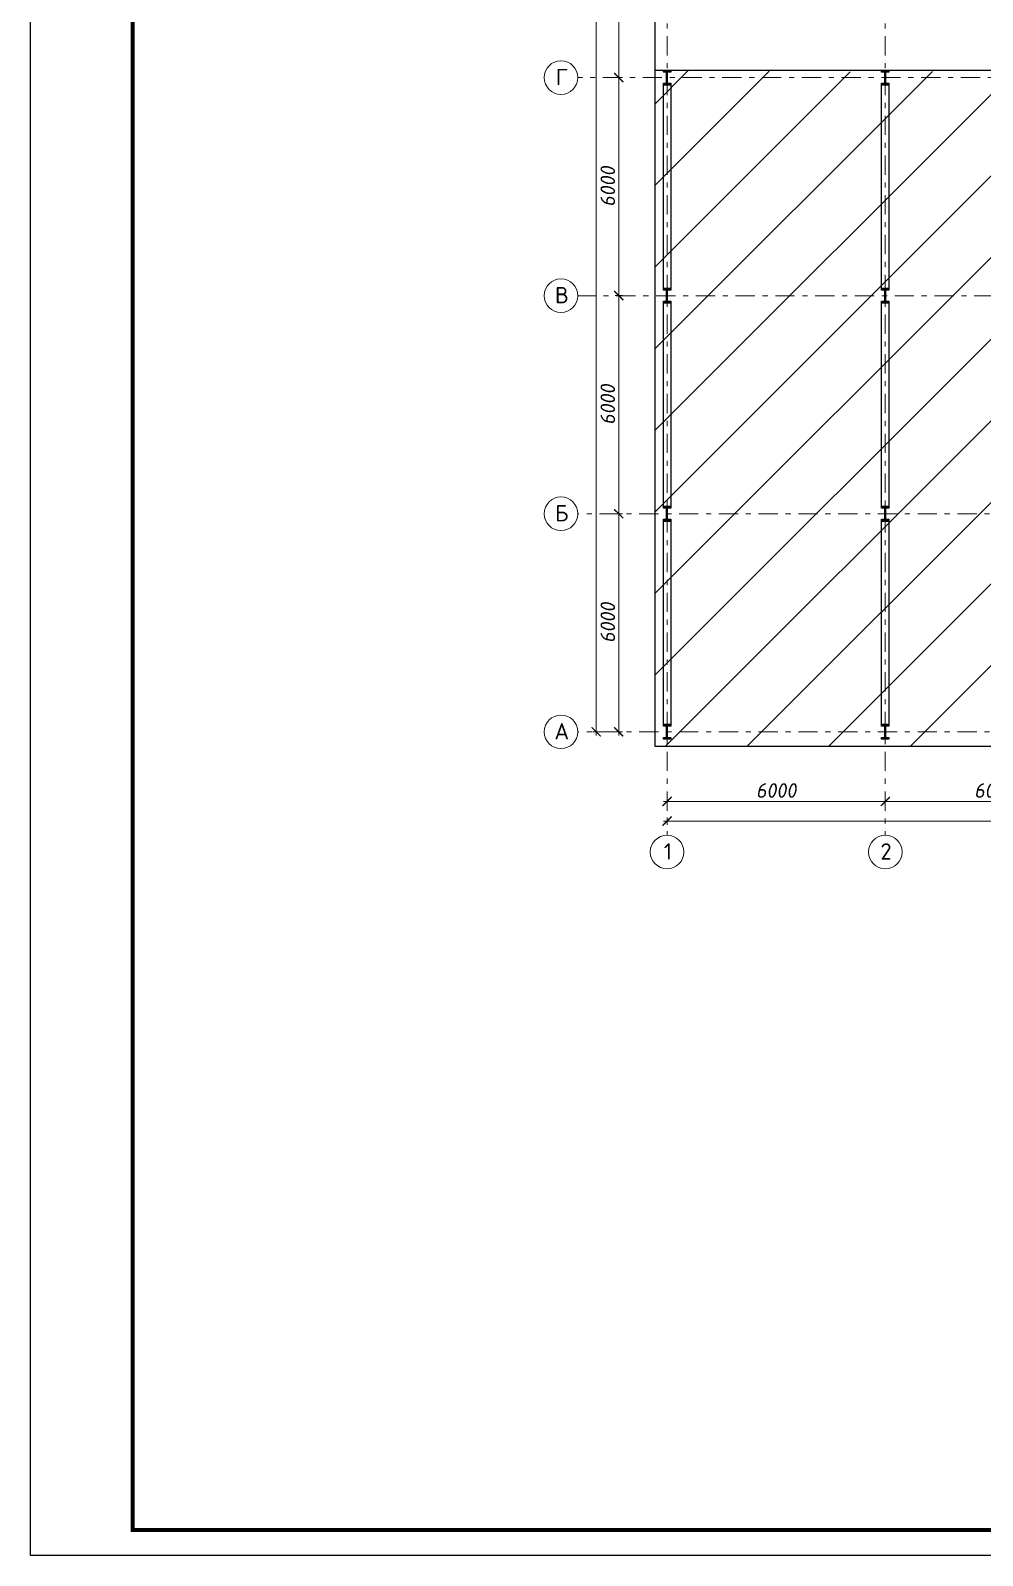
# Model space of a CAD drawing. Header units: millimetres. Extents: x -2648 to 2168491, y -277796 to 297800.
# Drawn here: x 7623 to 33800, y -230548 to -188591 of the extents above; entities that cross this region are included whole.
import ezdxf
from ezdxf.enums import TextEntityAlignment as Align

# ---------------------------------------------------------------- set-up
doc = ezdxf.new("R2010")
doc.units = ezdxf.units.MM
doc.linetypes.add('Штрихштриховая', pattern=[1093.611073, 529.166651, -211.666656, 141.111112, -211.666656])
doc.layers.get('0').update_dxf_attribs({"lineweight": 0})
doc.layers.get('Defpoints').update_dxf_attribs({"color": 252})
doc.layers.add('Axes', color=1, linetype='Continuous')
doc.layers.add('Dimension', color=162, linetype='Continuous', lineweight=25)
doc.layers.add('я_12', color=1, linetype='Continuous', lineweight=20)
doc.styles.add('Лена', font='isocpeur.ttf', dxfattribs={"oblique": 10})
doc.dimstyles.new('S-100', dxfattribs={"dimscale": 100, "dimtxt": 1, "dimasz": 1.5, "dimexe": 1, "dimexo": 1, "dimgap": 1, "dimtad": 1, "dimdec": 0, "dimzin": 0, "dimdsep": 46, "dimtxsty": 'Лена', "dimblk": 'ARCHTICK', "dimcen": 2, "dimdle": 1, "dimclrd": 256, "dimclre": 256, "dimclrt": 256, "dimadec": 0, "dimazin": 0, "dimtfac": 1, "dimtdec": 0, "dimtmove": 1, "dimatfit": 2, "dimfxl": 1, "dimtolj": 1, "dimtzin": 0, "dimlwd": 20, "dimlwe": 20, "dimarcsym": 0})

# ---------------------------------------------------------------- blocks, each defined once
blk = doc.blocks.new('_ArchTick')
at = {"color": 0, "linetype": 'ByBlock', "const_width": 0.15}
blk.add_lwpolyline([(-0.5, -0.5), (0.5, 0.5)], dxfattribs=at)
blk = doc.blocks.new('*D260')
at = {"layer": 'Defpoints', "color": 0, "lineweight": -2, "ltscale": 100, "transparency": 16777216}
for p in [(31127, -209644), (31127, -209801), (25127, -210422)]:
    blk.add_point(p, dxfattribs=at)
at = {"layer": 'Dimension', "lineweight": 20, "ltscale": 100, "transparency": 16777216}
for p, q in [((25127, -209901), (25127, -209701)), ((31127, -209744), (31127, -209901)), ((25027, -209801), (31227, -209801))]:
    blk.add_line(p, q, dxfattribs=at)
at = {"layer": 'Dimension', "lineweight": 20, "ltscale": 100, "transparency": 16777216, "xscale": 250, "yscale": 250, "zscale": 250, "rotation": 180}
blk.add_blockref('_ArchTick', (25127, -209801), dxfattribs=at)
at = {"layer": 'Dimension', "lineweight": 20, "ltscale": 100, "transparency": 16777216, "xscale": 250, "yscale": 250, "zscale": 250}
blk.add_blockref('_ArchTick', (31127, -209801), dxfattribs=at)
at = {"layer": 'Dimension', "lineweight": -2, "ltscale": 100, "transparency": 16777216, "insert": (28127, -209501), "char_height": 400, "attachment_point": 5, "style": 'Лена'}
blk.add_mtext('\\A1;6000', dxfattribs=at)
blk = doc.blocks.new('*D261')
at = {"layer": 'Defpoints', "color": 0, "lineweight": -2, "ltscale": 100, "transparency": 16777216}
for p in [(23975, -201886), (23797, -207886), (24166, -207886)]:
    blk.add_point(p, dxfattribs=at)
at = {"layer": 'Dimension', "lineweight": 20, "ltscale": 100, "transparency": 16777216}
for p, q in [((23797, -201786), (23797, -207986)), ((23875, -201886), (23697, -201886)), ((23897, -207886), (23697, -207886))]:
    blk.add_line(p, q, dxfattribs=at)
at = {"layer": 'Dimension', "lineweight": 20, "ltscale": 100, "transparency": 16777216, "xscale": 250, "yscale": 250, "zscale": 250}
for p, rotation in [((23797, -201886), 90), ((23797, -207886), 270)]:
    blk.add_blockref('_ArchTick', p, dxfattribs=dict(at, rotation=rotation))
at = {"layer": 'Dimension', "lineweight": -2, "ltscale": 100, "transparency": 16777216, "insert": (23497, -204886), "char_height": 400, "attachment_point": 5, "rotation": 90, "style": 'Лена'}
blk.add_mtext('\\A1;6000', dxfattribs=at)
blk = doc.blocks.new('*D262')
at = {"layer": 'Defpoints', "color": 0, "lineweight": -2, "ltscale": 100, "transparency": 16777216}
for p in [(25127, -209701), (109127, -209701), (109127, -210341)]:
    blk.add_point(p, dxfattribs=at)
at = {"layer": 'Dimension', "lineweight": 20, "ltscale": 100, "transparency": 16777216}
for p, q in [((25027, -210341), (109227, -210341)), ((25127, -210241), (25127, -210441)), ((109127, -210241), (109127, -210441))]:
    blk.add_line(p, q, dxfattribs=at)
at = {"layer": 'Dimension', "lineweight": 20, "ltscale": 100, "transparency": 16777216, "xscale": 250, "yscale": 250, "zscale": 250, "rotation": 180}
blk.add_blockref('_ArchTick', (25127, -210341), dxfattribs=at)
at = {"layer": 'Dimension', "lineweight": 20, "ltscale": 100, "transparency": 16777216, "xscale": 250, "yscale": 250, "zscale": 250}
blk.add_blockref('_ArchTick', (109127, -210341), dxfattribs=at)
at = {"layer": 'Dimension', "lineweight": -2, "ltscale": 100, "transparency": 16777216, "insert": (67127, -210041), "char_height": 400, "attachment_point": 5, "style": 'Лена'}
blk.add_mtext('\\A1;84000', dxfattribs=at)
blk = doc.blocks.new('*D263')
at = {"layer": 'Defpoints', "color": 0, "lineweight": -2, "ltscale": 100, "transparency": 16777216}
for p in [(23354, -153886), (23176, -207886), (23545, -207886)]:
    blk.add_point(p, dxfattribs=at)
at = {"layer": 'Dimension', "lineweight": 20, "ltscale": 100, "transparency": 16777216}
for p, q in [((23254, -153886), (23076, -153886)), ((23176, -153786), (23176, -207986)), ((23276, -207886), (23076, -207886))]:
    blk.add_line(p, q, dxfattribs=at)
at = {"layer": 'Dimension', "lineweight": 20, "ltscale": 100, "transparency": 16777216, "xscale": 250, "yscale": 250, "zscale": 250}
for p, rotation in [((23176, -153886), 90), ((23176, -207886), 270)]:
    blk.add_blockref('_ArchTick', p, dxfattribs=dict(at, rotation=rotation))
at = {"layer": 'Dimension', "lineweight": -2, "ltscale": 100, "transparency": 16777216, "insert": (22876, -180886), "char_height": 400, "attachment_point": 5, "rotation": 90, "style": 'Лена'}
blk.add_mtext('\\A1;54000', dxfattribs=at)
blk = doc.blocks.new('*D264')
at = {"layer": 'Defpoints', "color": 0, "lineweight": -2, "ltscale": 100, "transparency": 16777216}
for p in [(23975, -195886), (23797, -201886), (24166, -201886)]:
    blk.add_point(p, dxfattribs=at)
at = {"layer": 'Dimension', "lineweight": 20, "ltscale": 100, "transparency": 16777216}
for p, q in [((23875, -195886), (23697, -195886)), ((23797, -195786), (23797, -201986)), ((23897, -201886), (23697, -201886))]:
    blk.add_line(p, q, dxfattribs=at)
at = {"layer": 'Dimension', "lineweight": 20, "ltscale": 100, "transparency": 16777216, "xscale": 250, "yscale": 250, "zscale": 250}
for p, rotation in [((23797, -195886), 90), ((23797, -201886), 270)]:
    blk.add_blockref('_ArchTick', p, dxfattribs=dict(at, rotation=rotation))
at = {"layer": 'Dimension', "lineweight": -2, "ltscale": 100, "transparency": 16777216, "insert": (23497, -198886), "char_height": 400, "attachment_point": 5, "rotation": 90, "style": 'Лена'}
blk.add_mtext('\\A1;6000', dxfattribs=at)
blk = doc.blocks.new('*D265')
at = {"layer": 'Defpoints', "color": 0, "lineweight": -2, "ltscale": 100, "transparency": 16777216}
for p in [(23975, -189886), (23797, -195886), (24166, -195886)]:
    blk.add_point(p, dxfattribs=at)
at = {"layer": 'Dimension', "lineweight": 20, "ltscale": 100, "transparency": 16777216}
for p, q in [((23875, -189886), (23697, -189886)), ((23797, -189786), (23797, -195986)), ((23897, -195886), (23697, -195886))]:
    blk.add_line(p, q, dxfattribs=at)
at = {"layer": 'Dimension', "lineweight": 20, "ltscale": 100, "transparency": 16777216, "xscale": 250, "yscale": 250, "zscale": 250}
for p, rotation in [((23797, -189886), 90), ((23797, -195886), 270)]:
    blk.add_blockref('_ArchTick', p, dxfattribs=dict(at, rotation=rotation))
at = {"layer": 'Dimension', "lineweight": -2, "ltscale": 100, "transparency": 16777216, "insert": (23497, -192886), "char_height": 400, "attachment_point": 5, "rotation": 90, "style": 'Лена'}
blk.add_mtext('\\A1;6000', dxfattribs=at)
blk = doc.blocks.new('*D266')
at = {"layer": 'Defpoints', "color": 0, "lineweight": -2, "ltscale": 100, "transparency": 16777216}
for p in [(23975, -183886), (23797, -189886), (24166, -189886)]:
    blk.add_point(p, dxfattribs=at)
at = {"layer": 'Dimension', "lineweight": 20, "ltscale": 100, "transparency": 16777216}
for p, q in [((23875, -183886), (23697, -183886)), ((23797, -183786), (23797, -189986)), ((23897, -189886), (23697, -189886))]:
    blk.add_line(p, q, dxfattribs=at)
at = {"layer": 'Dimension', "lineweight": 20, "ltscale": 100, "transparency": 16777216, "xscale": 250, "yscale": 250, "zscale": 250}
for p, rotation in [((23797, -183886), 90), ((23797, -189886), 270)]:
    blk.add_blockref('_ArchTick', p, dxfattribs=dict(at, rotation=rotation))
at = {"layer": 'Dimension', "lineweight": -2, "ltscale": 100, "transparency": 16777216, "insert": (23497, -186886), "char_height": 400, "attachment_point": 5, "rotation": 90, "style": 'Лена'}
blk.add_mtext('\\A1;6000', dxfattribs=at)
blk = doc.blocks.new('*D272')
at = {"layer": 'Defpoints', "color": 0, "lineweight": -2, "ltscale": 100, "transparency": 16777216}
for p in [(37127, -209644), (37127, -209801), (31127, -210422)]:
    blk.add_point(p, dxfattribs=at)
at = {"layer": 'Dimension', "lineweight": 20, "ltscale": 100, "transparency": 16777216}
for p, q in [((31127, -209901), (31127, -209701)), ((37127, -209744), (37127, -209901)), ((31027, -209801), (37227, -209801))]:
    blk.add_line(p, q, dxfattribs=at)
at = {"layer": 'Dimension', "lineweight": 20, "ltscale": 100, "transparency": 16777216, "xscale": 250, "yscale": 250, "zscale": 250, "rotation": 180}
blk.add_blockref('_ArchTick', (31127, -209801), dxfattribs=at)
at = {"layer": 'Dimension', "lineweight": 20, "ltscale": 100, "transparency": 16777216, "xscale": 250, "yscale": 250, "zscale": 250}
blk.add_blockref('_ArchTick', (37127, -209801), dxfattribs=at)
at = {"layer": 'Dimension', "lineweight": -2, "ltscale": 100, "transparency": 16777216, "insert": (34127, -209501), "char_height": 400, "attachment_point": 5, "style": 'Лена'}
blk.add_mtext('\\A1;6000', dxfattribs=at)

msp = doc.modelspace()

# ---------------------------------------------------------------- hatches: boundary and pattern name
at = {"lineweight": -2, "ltscale": 100}
h = msp.add_hatch(dxfattribs=at)
h.set_pattern_fill('ANSI31', color=256, scale=500)
h.set_pattern_definition([(45, (12543.2, -97340.3), (-1122.532, 1122.532), [])])
h.paths.add_polyline_path([(61456.9, -196286.1), (61456.9, -195486.1), (49456.9, -195486.1), (49456.9, -195686.1), (49226.9, -195686.1), (49226.9, -195732.8), (49132.2, -195732.8), (49132.2, -196039.5), (49226.9, -196039.5), (49226.9, -196086.1), (49026.9, -196086.1), (49026.9, -196039.5), (49110.8, -196039.5), (49110.8, -195732.8), (49026.9, -195732.8), (43226.9, -195686.1), (43226.9, -195732.8), (43132.2, -195732.8), (43132.2, -196039.5), (43226.9, -196039.5), (43226.9, -196086.1), (43026.9, -196086.1), (43026.9, -196039.5), (43110.8, -196039.5), (43110.8, -195732.8), (43026.9, -195732.8), (43026.9, -195686.1), (43226.9, -195686.1), (43226.9, -190086.1), (43026.9, -190086.1), (43026.9, -190039.5), (43110.8, -190039.5), (43110.8, -189732.8), (43026.9, -189732.8), (37226.9, -189717.9), (37226.9, -189732.8), (37132.2, -189732.8), (37132.2, -190039.5), (37226.9, -190039.5), (37226.9, -190086.1), (37026.9, -190086.1), (37026.9, -190039.5), (37110.8, -190039.5), (37110.8, -189732.8), (37026.9, -189732.8), (31226.9, -189710.7), (31226.9, -189732.8), (31132.2, -189732.8), (31132.2, -190039.5), (31226.9, -190039.5), (31226.9, -190086.1), (31026.9, -190086.1), (31026.9, -190039.5), (31110.8, -190039.5), (31110.8, -189732.8), (31026.9, -189732.8), (25226.9, -189689.4), (25226.9, -189732.8), (25132.2, -189732.8), (25132.2, -190039.5), (25226.9, -190039.5), (25226.9, -190086.1), (25026.9, -190086.1), (25026.9, -190039.5), (25110.8, -190039.5), (25110.8, -189732.8), (25026.9, -189732.8), (24796.9, -189686.1), (24796.9, -208286.1), (61456.9, -208286.1)])
h.paths.add_polyline_path([(43026.9, -201686.1), (43226.9, -201686.1), (43226.9, -201732.8), (43132.2, -201732.8), (43132.2, -202039.5), (43226.9, -202039.5), (43226.9, -202086.1), (43026.9, -202086.1), (43026.9, -202039.5), (43110.8, -202039.5), (43110.8, -201732.8), (43026.9, -201732.8)], flags=16)
h.paths.add_polyline_path([(37226.9, -201686.1), (37226.9, -201732.8), (37132.2, -201732.8), (37132.2, -202039.5), (37226.9, -202039.5), (37226.9, -202086.1), (37026.9, -202086.1), (37026.9, -202039.5), (37110.8, -202039.5), (37110.8, -201732.8), (37026.9, -201732.8), (37026.9, -201686.1)], flags=16)
h.paths.add_polyline_path([(37226.9, -196086.1), (37026.9, -196086.1), (37026.9, -196039.5), (37110.8, -196039.5), (37110.8, -195732.8), (37026.9, -195732.8), (37026.9, -195686.1), (37226.9, -195686.1), (37226.9, -195732.8), (37132.2, -195732.8), (37132.2, -196039.5), (37226.9, -196039.5)], flags=16)
h.paths.add_polyline_path([(49026.9, -201686.1), (49226.9, -201686.1), (49226.9, -201732.8), (49132.2, -201732.8), (49132.2, -202039.5), (49226.9, -202039.5), (49226.9, -202086.1), (49026.9, -202086.1), (49026.9, -202039.5), (49110.8, -202039.5), (49110.8, -201732.8), (49026.9, -201732.8)], flags=16)
h.paths.add_polyline_path([(43026.9, -207686.1), (43226.9, -207686.1), (43226.9, -207732.8), (43132.2, -207732.8), (43132.2, -208039.5), (43226.9, -208039.5), (43226.9, -208086.1), (43026.9, -208086.1), (43026.9, -208039.5), (43110.8, -208039.5), (43110.8, -207732.8), (43026.9, -207732.8)], flags=16)
h.paths.add_polyline_path([(37226.9, -207686.1), (37226.9, -207732.8), (37132.2, -207732.8), (37132.2, -208039.5), (37226.9, -208039.5), (37226.9, -208086.1), (37026.9, -208086.1), (37026.9, -208039.5), (37110.8, -208039.5), (37110.8, -207732.8), (37026.9, -207732.8), (37026.9, -207686.1)], flags=16)
h.paths.add_polyline_path([(31226.9, -201686.1), (31226.9, -201732.8), (31132.2, -201732.8), (31132.2, -202039.5), (31226.9, -202039.5), (31226.9, -202086.1), (31026.9, -202086.1), (31026.9, -202039.5), (31110.8, -202039.5), (31110.8, -201732.8), (31026.9, -201732.8), (31026.9, -201686.1)], flags=16)
h.paths.add_polyline_path([(31226.9, -196086.1), (31026.9, -196086.1), (31026.9, -196039.5), (31110.8, -196039.5), (31110.8, -195732.8), (31026.9, -195732.8), (31026.9, -195686.1), (31226.9, -195686.1), (31226.9, -195732.8), (31132.2, -195732.8), (31132.2, -196039.5), (31226.9, -196039.5)], flags=16)
h.paths.add_polyline_path([(49026.9, -207686.1), (49226.9, -207686.1), (49226.9, -207732.8), (49132.2, -207732.8), (49132.2, -208039.5), (49226.9, -208039.5), (49226.9, -208086.1), (49026.9, -208086.1), (49026.9, -208039.5), (49110.8, -208039.5), (49110.8, -207732.8), (49026.9, -207732.8)], flags=16)
h.paths.add_polyline_path([(31226.9, -207686.1), (31226.9, -207732.8), (31132.2, -207732.8), (31132.2, -208039.5), (31226.9, -208039.5), (31226.9, -208086.1), (31026.9, -208086.1), (31026.9, -208039.5), (31110.8, -208039.5), (31110.8, -207732.8), (31026.9, -207732.8), (31026.9, -207686.1)], flags=16)
h.paths.add_polyline_path([(55026.9, -201686.1), (55226.9, -201686.1), (55226.9, -201732.8), (55132.2, -201732.8), (55132.2, -202039.5), (55226.9, -202039.5), (55226.9, -202086.1), (55026.9, -202086.1), (55026.9, -202039.5), (55110.8, -202039.5), (55110.8, -201732.8), (55026.9, -201732.8)], flags=16)
h.paths.add_polyline_path([(55026.9, -196086.1), (55026.9, -196039.5), (55110.8, -196039.5), (55110.8, -195732.8), (55026.9, -195732.8), (55026.9, -195686.1), (55226.9, -195686.1), (55226.9, -195732.8), (55132.2, -195732.8), (55132.2, -196039.5), (55226.9, -196039.5), (55226.9, -196086.1)], flags=16)
h.paths.add_polyline_path([(25226.9, -201686.1), (25226.9, -201732.8), (25132.2, -201732.8), (25132.2, -202039.5), (25226.9, -202039.5), (25226.9, -202086.1), (25026.9, -202086.1), (25026.9, -202039.5), (25110.8, -202039.5), (25110.8, -201732.8), (25026.9, -201732.8), (25026.9, -201686.1)], flags=16)
h.paths.add_polyline_path([(25226.9, -196086.1), (25026.9, -196086.1), (25026.9, -196039.5), (25110.8, -196039.5), (25110.8, -195732.8), (25026.9, -195732.8), (25026.9, -195686.1), (25226.9, -195686.1), (25226.9, -195732.8), (25132.2, -195732.8), (25132.2, -196039.5), (25226.9, -196039.5)], flags=16)
h.paths.add_polyline_path([(55026.9, -207686.1), (55226.9, -207686.1), (55226.9, -207732.8), (55132.2, -207732.8), (55132.2, -208039.5), (55226.9, -208039.5), (55226.9, -208086.1), (55026.9, -208086.1), (55026.9, -208039.5), (55110.8, -208039.5), (55110.8, -207732.8), (55026.9, -207732.8)], flags=16)
h.paths.add_polyline_path([(25226.9, -207686.1), (25226.9, -207732.8), (25132.2, -207732.8), (25132.2, -208039.5), (25226.9, -208039.5), (25226.9, -208086.1), (25026.9, -208086.1), (25026.9, -208039.5), (25110.8, -208039.5), (25110.8, -207732.8), (25026.9, -207732.8), (25026.9, -207686.1)], flags=16)
h.paths.add_polyline_path([(61026.9, -201686.1), (61226.9, -201686.1), (61226.9, -201732.8), (61132.2, -201732.8), (61132.2, -202039.5), (61226.9, -202039.5), (61226.9, -202086.1), (61026.9, -202086.1), (61026.9, -202039.5), (61110.8, -202039.5), (61110.8, -201732.8), (61026.9, -201732.8)], flags=16)
h.paths.add_polyline_path([(61026.9, -196086.1), (61026.9, -196039.5), (61110.8, -196039.5), (61110.8, -195732.8), (61026.9, -195732.8), (61026.9, -195686.1), (61226.9, -195686.1), (61226.9, -195732.8), (61132.2, -195732.8), (61132.2, -196039.5), (61226.9, -196039.5), (61226.9, -196086.1)], flags=16)
h.paths.add_polyline_path([(61026.9, -207686.1), (61226.9, -207686.1), (61226.9, -207732.8), (61132.2, -207732.8), (61132.2, -208039.5), (61226.9, -208039.5), (61226.9, -208086.1), (61026.9, -208086.1), (61026.9, -208039.5), (61110.8, -208039.5), (61110.8, -207732.8), (61026.9, -207732.8)], flags=16)
h = msp.add_hatch(color=256, dxfattribs=at)
h.dxf.hatch_style = 1
h.paths.add_polyline_path([(25226.9, -189686.1), (25026.9, -189686.1), (25026.9, -189732.8), (25110.8, -189732.8), (25110.8, -190039.5), (25026.9, -190039.5), (25026.9, -190086.1), (25226.9, -190086.1), (25226.9, -190039.5), (25132.2, -190039.5), (25132.2, -189732.8), (25226.9, -189732.8)])
h = msp.add_hatch(color=256, dxfattribs=at)
h.dxf.hatch_style = 1
h.paths.add_polyline_path([(31226.9, -189686.1), (31026.9, -189686.1), (31026.9, -189732.8), (31110.8, -189732.8), (31110.8, -190039.5), (31026.9, -190039.5), (31026.9, -190086.1), (31226.9, -190086.1), (31226.9, -190039.5), (31132.2, -190039.5), (31132.2, -189732.8), (31226.9, -189732.8)])
h = msp.add_hatch(color=256, dxfattribs=at)
h.dxf.hatch_style = 1
h.paths.add_polyline_path([(25226.9, -195686.1), (25026.9, -195686.1), (25026.9, -195732.8), (25110.8, -195732.8), (25110.8, -196039.5), (25026.9, -196039.5), (25026.9, -196086.1), (25226.9, -196086.1), (25226.9, -196039.5), (25132.2, -196039.5), (25132.2, -195732.8), (25226.9, -195732.8)])
h = msp.add_hatch(color=256, dxfattribs=at)
h.dxf.hatch_style = 1
h.paths.add_polyline_path([(31226.9, -195686.1), (31026.9, -195686.1), (31026.9, -195732.8), (31110.8, -195732.8), (31110.8, -196039.5), (31026.9, -196039.5), (31026.9, -196086.1), (31226.9, -196086.1), (31226.9, -196039.5), (31132.2, -196039.5), (31132.2, -195732.8), (31226.9, -195732.8)])
h = msp.add_hatch(color=256, dxfattribs=at)
h.dxf.hatch_style = 1
h.paths.add_polyline_path([(25226.9, -201686.1), (25026.9, -201686.1), (25026.9, -201732.8), (25110.8, -201732.8), (25110.8, -202039.5), (25026.9, -202039.5), (25026.9, -202086.1), (25226.9, -202086.1), (25226.9, -202039.5), (25132.2, -202039.5), (25132.2, -201732.8), (25226.9, -201732.8)])
h = msp.add_hatch(color=256, dxfattribs=at)
h.dxf.hatch_style = 1
h.paths.add_polyline_path([(31226.9, -201686.1), (31026.9, -201686.1), (31026.9, -201732.8), (31110.8, -201732.8), (31110.8, -202039.5), (31026.9, -202039.5), (31026.9, -202086.1), (31226.9, -202086.1), (31226.9, -202039.5), (31132.2, -202039.5), (31132.2, -201732.8), (31226.9, -201732.8)])
h = msp.add_hatch(color=256, dxfattribs=at)
h.dxf.hatch_style = 1
h.paths.add_polyline_path([(25226.9, -207686.1), (25026.9, -207686.1), (25026.9, -207732.8), (25110.8, -207732.8), (25110.8, -208039.5), (25026.9, -208039.5), (25026.9, -208086.1), (25226.9, -208086.1), (25226.9, -208039.5), (25132.2, -208039.5), (25132.2, -207732.8), (25226.9, -207732.8)])
h = msp.add_hatch(color=256, dxfattribs=at)
h.dxf.hatch_style = 1
h.paths.add_polyline_path([(31226.9, -207686.1), (31026.9, -207686.1), (31026.9, -207732.8), (31110.8, -207732.8), (31110.8, -208039.5), (31026.9, -208039.5), (31026.9, -208086.1), (31226.9, -208086.1), (31226.9, -208039.5), (31132.2, -208039.5), (31132.2, -207732.8), (31226.9, -207732.8)])

# ---------------------------------------------------------------- linework, layer by layer
msp.add_line((24796.9, -189686.1), (43226.9, -189686.1), dxfattribs=at)
at = {"ltscale": 100, "const_width": 112.3}
msp.add_lwpolyline([(10430, -147886.6), (124808.5, -147886.6), (124808.5, -229846.2), (10430, -229846.2)], close=True, dxfattribs=at)
at = {"lineweight": -2, "ltscale": 100}
for points in [[(24796.9, -153486.1), (109456.9, -153486.1), (109456.9, -196286.1), (61456.9, -196286.1), (61456.9, -208286.1), (24796.9, -208286.1)], [(25026.9, -190086.1), (25226.9, -190086.1), (25226.9, -195686.1), (25026.9, -195686.1)], [(31026.9, -190086.1), (31226.9, -190086.1), (31226.9, -195686.1), (31026.9, -195686.1)], [(25026.9, -196086.1), (25226.9, -196086.1), (25226.9, -201686.1), (25026.9, -201686.1)], [(31026.9, -196086.1), (31226.9, -196086.1), (31226.9, -201686.1), (31026.9, -201686.1)], [(25026.9, -202086.1), (25226.9, -202086.1), (25226.9, -207686.1), (25026.9, -207686.1)], [(31026.9, -202086.1), (31226.9, -202086.1), (31226.9, -207686.1), (31026.9, -207686.1)]]:
    msp.add_lwpolyline(points, close=True, dxfattribs=at)
for points in [[(25110.8, -189732.8), (25026.9, -189732.8), (25026.9, -189686.1), (25226.9, -189686.1), (25226.9, -189732.8), (25132.2, -189732.8)], [(25132.2, -190039.5), (25226.9, -190039.5), (25226.9, -190086.1), (25026.9, -190086.1), (25026.9, -190039.5), (25110.8, -190039.5)], [(25110.8, -190039.5), (25110.8, -189732.8)], [(25132.2, -189732.8), (25132.2, -190039.5)], [(31110.8, -189732.8), (31026.9, -189732.8), (31026.9, -189686.1), (31226.9, -189686.1), (31226.9, -189732.8), (31132.2, -189732.8)], [(31132.2, -190039.5), (31226.9, -190039.5), (31226.9, -190086.1), (31026.9, -190086.1), (31026.9, -190039.5), (31110.8, -190039.5)], [(31110.8, -190039.5), (31110.8, -189732.8)], [(31132.2, -189732.8), (31132.2, -190039.5)], [(25110.8, -195732.8), (25026.9, -195732.8), (25026.9, -195686.1), (25226.9, -195686.1), (25226.9, -195732.8), (25132.2, -195732.8)], [(25110.8, -196039.5), (25110.8, -195732.8)], [(25132.2, -195732.8), (25132.2, -196039.5)], [(31110.8, -195732.8), (31026.9, -195732.8), (31026.9, -195686.1), (31226.9, -195686.1), (31226.9, -195732.8), (31132.2, -195732.8)], [(31110.8, -196039.5), (31110.8, -195732.8)], [(31132.2, -195732.8), (31132.2, -196039.5)], [(25132.2, -196039.5), (25226.9, -196039.5), (25226.9, -196086.1), (25026.9, -196086.1), (25026.9, -196039.5), (25110.8, -196039.5)], [(31132.2, -196039.5), (31226.9, -196039.5), (31226.9, -196086.1), (31026.9, -196086.1), (31026.9, -196039.5), (31110.8, -196039.5)], [(25110.8, -201732.8), (25026.9, -201732.8), (25026.9, -201686.1), (25226.9, -201686.1), (25226.9, -201732.8), (25132.2, -201732.8)], [(25110.8, -202039.5), (25110.8, -201732.8)], [(25132.2, -201732.8), (25132.2, -202039.5)], [(31110.8, -201732.8), (31026.9, -201732.8), (31026.9, -201686.1), (31226.9, -201686.1), (31226.9, -201732.8), (31132.2, -201732.8)], [(31110.8, -202039.5), (31110.8, -201732.8)], [(31132.2, -201732.8), (31132.2, -202039.5)], [(25132.2, -202039.5), (25226.9, -202039.5), (25226.9, -202086.1), (25026.9, -202086.1), (25026.9, -202039.5), (25110.8, -202039.5)], [(31132.2, -202039.5), (31226.9, -202039.5), (31226.9, -202086.1), (31026.9, -202086.1), (31026.9, -202039.5), (31110.8, -202039.5)], [(25110.8, -207732.8), (25026.9, -207732.8), (25026.9, -207686.1), (25226.9, -207686.1), (25226.9, -207732.8), (25132.2, -207732.8)], [(31110.8, -207732.8), (31026.9, -207732.8), (31026.9, -207686.1), (31226.9, -207686.1), (31226.9, -207732.8), (31132.2, -207732.8)], [(25132.2, -208039.5), (25226.9, -208039.5), (25226.9, -208086.1), (25026.9, -208086.1), (25026.9, -208039.5), (25110.8, -208039.5)], [(25110.8, -208039.5), (25110.8, -207732.8)], [(25132.2, -207732.8), (25132.2, -208039.5)], [(31132.2, -208039.5), (31226.9, -208039.5), (31226.9, -208086.1), (31026.9, -208086.1), (31026.9, -208039.5), (31110.8, -208039.5)], [(31110.8, -208039.5), (31110.8, -207732.8)], [(31132.2, -207732.8), (31132.2, -208039.5)]]:
    msp.add_lwpolyline(points, dxfattribs=at)
at = {"layer": 'Defpoints'}
msp.add_lwpolyline([(7623.2, -147184.9), (125510.3, -147184.9), (125510.3, -230547.9), (7623.2, -230547.9)], close=True, dxfattribs=at)
at = {"layer": 'я_12', "linetype": 'Штрихштриховая'}
for p, q in [((25126.9, -153753.3), (25126.9, -210730.7)), ((31126.9, -153753.3), (31126.9, -210730.7)), ((45765.7, -189886.1), (22671.7, -189886.1)), ((110655.9, -195886.1), (22671.7, -195886.1)), ((62074.9, -201886.1), (22671.7, -201886.1)), ((62074.9, -207886.1), (22671.7, -207886.1))]:
    msp.add_line(p, q, dxfattribs=at)
at = {"layer": 'я_12', "linetype": 'Continuous', "ltscale": 5}
for centre in [(22209.7, -189886.1), (22209.7, -195886.1), (22209.7, -201886.1), (22209.7, -207886.1), (25126.9, -211192.7), (31126.9, -211192.7)]:
    msp.add_circle(centre, 462, dxfattribs=at)

# ---------------------------------------------------------------- texts
at = {"layer": 'Axes', "style": 'Лена'}
for s, p in [('Г', (22231.9, -190095.8)), ('В', (22231.9, -196095.8)), ('Б', (22231.9, -202095.8)), ('А', (22231.9, -208095.8)), ('1', (25149.1, -211402.3)), ('2', (31149.1, -211402.3))]:
    msp.add_text(s, height=450, dxfattribs=at).set_placement(p, align=Align.CENTER)

# ---------------------------------------------------------------- dimensions: what is measured, and where the dimension line sits
at = {"layer": 'Dimension', "color": 1, "lineweight": -2, "ltscale": 100}
for base, p1, p2, picture, middle in [((23176, -207886.1), (23354.1, -153886.1), (23544.8, -207886.1), '*D263', (22876, -180886.1)), ((23797.3, -189886.1), (23975.3, -183886.1), (24166.1, -189886.1), '*D266', (23497.3, -186886.1)), ((23797.3, -195886.1), (23975.3, -189886.1), (24166.1, -195886.1), '*D265', (23497.3, -192886.1)), ((23797.3, -201886.1), (23975.3, -195886.1), (24166.1, -201886.1), '*D264', (23497.3, -198886.1)), ((23797.3, -207886.1), (23975.3, -201886.1), (24166.1, -207886.1), '*D261', (23497.3, -204886.1))]:
    dim = msp.add_linear_dim(base=base, p1=p1, p2=p2, angle=90, dimstyle='S-100', override={"dimtxt": 4, "dimasz": 2.5, "dimtxsty": 'Лена', "dimatfit": 3, "dimfxlon": 1}, dxfattribs=at)
    dim.commit()
    dim.dimension.update_dxf_attribs({"geometry": picture, "text_midpoint": middle})
for base, p1, p2, picture, middle in [((31126.9, -209800.7), (25126.9, -210422.2), (31126.9, -209643.5), '*D260', (28126.9, -209500.7)), ((37126.9, -209800.7), (31126.9, -210422.2), (37126.9, -209643.5), '*D272', (34126.9, -209500.7)), ((109126.9, -210341.5), (25126.9, -209700.7), (109126.9, -209700.7), '*D262', (67126.9, -210041.5))]:
    dim = msp.add_linear_dim(base=base, p1=p1, p2=p2, dimstyle='S-100', override={"dimtxt": 4, "dimasz": 2.5, "dimtxsty": 'Лена', "dimatfit": 3, "dimfxlon": 1}, dxfattribs=at)
    dim.commit()
    dim.dimension.update_dxf_attribs({"geometry": picture, "text_midpoint": middle})

doc.saveas('drawing.dxf')
